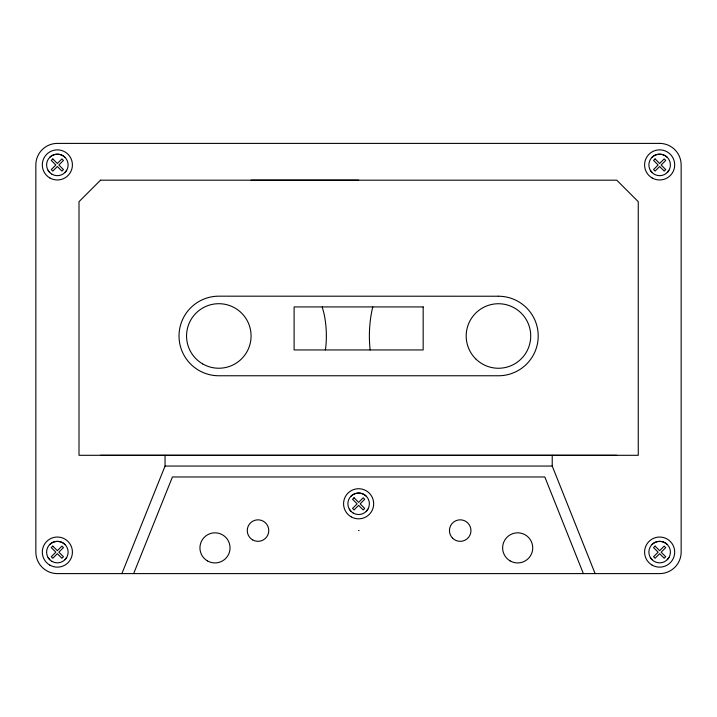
<?xml version="1.0" encoding="UTF-8"?>
<svg xmlns="http://www.w3.org/2000/svg" width="717" height="717" viewBox="0 0 717 717"><rect width="100%" height="100%" fill="white"/><g stroke="black" fill="none" stroke-linecap="round" stroke-linejoin="round"><path stroke-width="1.08" d="M325.348 349.95L325.778 347.207A107.55 107.55 0 0 0 324.021 313.607L322.229 306.93M372.813 306.93L372.213 309.161A129.06 129.06 0 0 0 370.097 349.484L370.169 349.95M121.89 573.6L165.044 466.05L165.044 455.295M133.649 573.6L172.43 476.966L544.83 476.966L583.36 573.6M64.969 172.519L66.672 170.287M64.969 559.699L66.672 557.467M366.235 511.382L367.946 509.151M667.249 172.519L668.952 170.287M667.249 559.699L668.952 557.467M49.751 157.301C53.802 153.205 60.918 153.205 64.969 157.301M49.751 544.481C53.802 540.385 60.918 540.385 64.969 544.481M652.031 157.301C656.082 153.205 663.198 153.205 667.249 157.301M351.025 496.173C355.067 492.077 362.193 492.077 366.235 496.173M652.031 544.481C656.082 540.385 663.198 540.385 667.249 544.481M165.044 466.05L552.233 466.05L595.11 573.6M358.509 530.58L359.109 530.58M650.328 170.287L652.031 172.519A10.755 10.755 0 0 0 670.028 167.697A10.755 10.755 0 0 0 656.853 154.522A10.755 10.755 0 0 0 652.031 172.519M650.328 557.467L652.031 559.699A10.755 10.755 0 0 0 670.028 554.877A10.755 10.755 0 0 0 656.853 541.702A10.755 10.755 0 0 0 652.031 559.699M349.313 509.151L351.025 511.382M48.048 170.287L49.751 172.519M48.048 557.467L49.751 559.699M552.224 455.295L552.233 466.05M616.754 455.295L100.514 455.295M358.634 180.182L251.084 180.182M52.798 158.914L51.274 160.438L55.836 165L51.274 169.562L52.798 171.085L57.36 166.523L61.922 171.085L63.446 169.562L58.884 165L63.446 160.438L61.922 158.914L57.36 163.485L52.798 158.914M100.514 180.182L79.004 201.692L79.004 455.295L638.264 455.295L638.264 201.692L616.754 180.182L100.514 180.182M52.798 546.094L51.274 547.618L55.836 552.18L51.274 556.742L52.798 558.265L57.36 553.703L61.922 558.265L63.446 556.742L58.884 552.18L63.446 547.618L61.922 546.094L57.36 550.665L52.798 546.094M655.078 158.914L653.554 160.438L658.116 165L653.554 169.562L655.078 171.085L659.64 166.523L664.202 171.085L665.726 169.562L661.164 165L665.726 160.438L664.202 158.914L659.64 163.485L655.078 158.914M354.064 497.786L352.549 499.301L357.111 503.863L352.549 508.425L354.064 509.948L358.625 505.386L363.196 509.948L364.711 508.425L360.149 503.863L364.711 499.301L363.196 497.786L358.625 502.348L354.064 497.786M655.078 546.094L653.554 547.618L658.116 552.18L653.554 556.742L655.078 558.265L659.64 553.703L664.202 558.265L665.726 556.742L661.164 552.18L665.726 547.618L664.202 546.094L659.64 550.665L655.078 546.094M659.64 143.4L57.36 143.4A21.51 21.51 0 0 0 35.85 164.91L35.85 552.09A21.51 21.51 0 0 0 57.36 573.6L659.64 573.6A21.51 21.51 0 0 0 681.15 552.09L681.15 164.91A21.51 21.51 0 0 0 659.64 143.4M498.449 296.229L218.819 296.175A39.794 39.794 0 0 0 179.026 335.968A39.794 39.794 0 0 0 218.819 375.762L498.449 375.762A39.767 39.767 0 0 0 538.216 335.995A39.767 39.767 0 0 0 498.449 296.229L498.449 296.229M423.164 306.93L294.104 306.93L294.104 349.95L423.164 349.95L423.164 306.93M452.597 538.189A10.755 10.755 0 0 0 470.594 533.367A10.755 10.755 0 0 0 457.419 520.192A10.755 10.755 0 0 0 452.597 538.189M207.464 560.918A15.057 15.057 0 0 0 230.049 547.878A15.057 15.057 0 0 0 207.464 534.837A15.057 15.057 0 0 0 207.464 560.918M510.154 560.918A15.057 15.057 0 0 0 532.74 547.878A15.057 15.057 0 0 0 510.154 534.837A15.057 15.057 0 0 0 510.154 560.918M475.64 358.805A32.265 32.265 0 0 0 529.621 344.348A32.265 32.265 0 0 0 490.096 304.833A32.265 32.265 0 0 0 475.64 358.805M202.687 363.913A32.265 32.265 0 0 0 251.084 335.968A32.265 32.265 0 0 0 202.687 308.023A32.265 32.265 0 0 0 202.687 363.913M252.635 539.892A10.755 10.755 0 0 0 268.767 530.58A10.755 10.755 0 0 0 252.635 521.268A10.755 10.755 0 0 0 252.635 539.892M51.983 174.222A10.755 10.755 0 0 0 68.115 164.91A10.755 10.755 0 0 0 51.983 155.598A10.755 10.755 0 0 0 51.983 174.222M652.111 177.95A15.057 15.057 0 0 0 674.697 164.91A15.057 15.057 0 0 0 652.111 151.87A15.057 15.057 0 0 0 652.111 177.95M652.111 565.13A15.057 15.057 0 0 0 674.697 552.09A15.057 15.057 0 0 0 652.111 539.05A15.057 15.057 0 0 0 652.111 565.13M49.831 565.13A15.057 15.057 0 0 0 72.417 552.09A15.057 15.057 0 0 0 49.831 539.05A15.057 15.057 0 0 0 49.831 565.13M353.248 513.085A10.755 10.755 0 0 0 369.38 503.773A10.755 10.755 0 0 0 353.248 494.461A10.755 10.755 0 0 0 353.248 513.085M351.097 516.814A15.057 15.057 0 0 0 373.682 503.773A15.057 15.057 0 0 0 351.097 490.733A15.057 15.057 0 0 0 351.097 516.814M49.831 177.95A15.057 15.057 0 0 0 72.417 164.91A15.057 15.057 0 0 0 49.831 151.87A15.057 15.057 0 0 0 49.831 177.95M51.983 561.402A10.755 10.755 0 0 0 68.115 552.09A10.755 10.755 0 0 0 51.983 542.778A10.755 10.755 0 0 0 51.983 561.402"/></g></svg>
